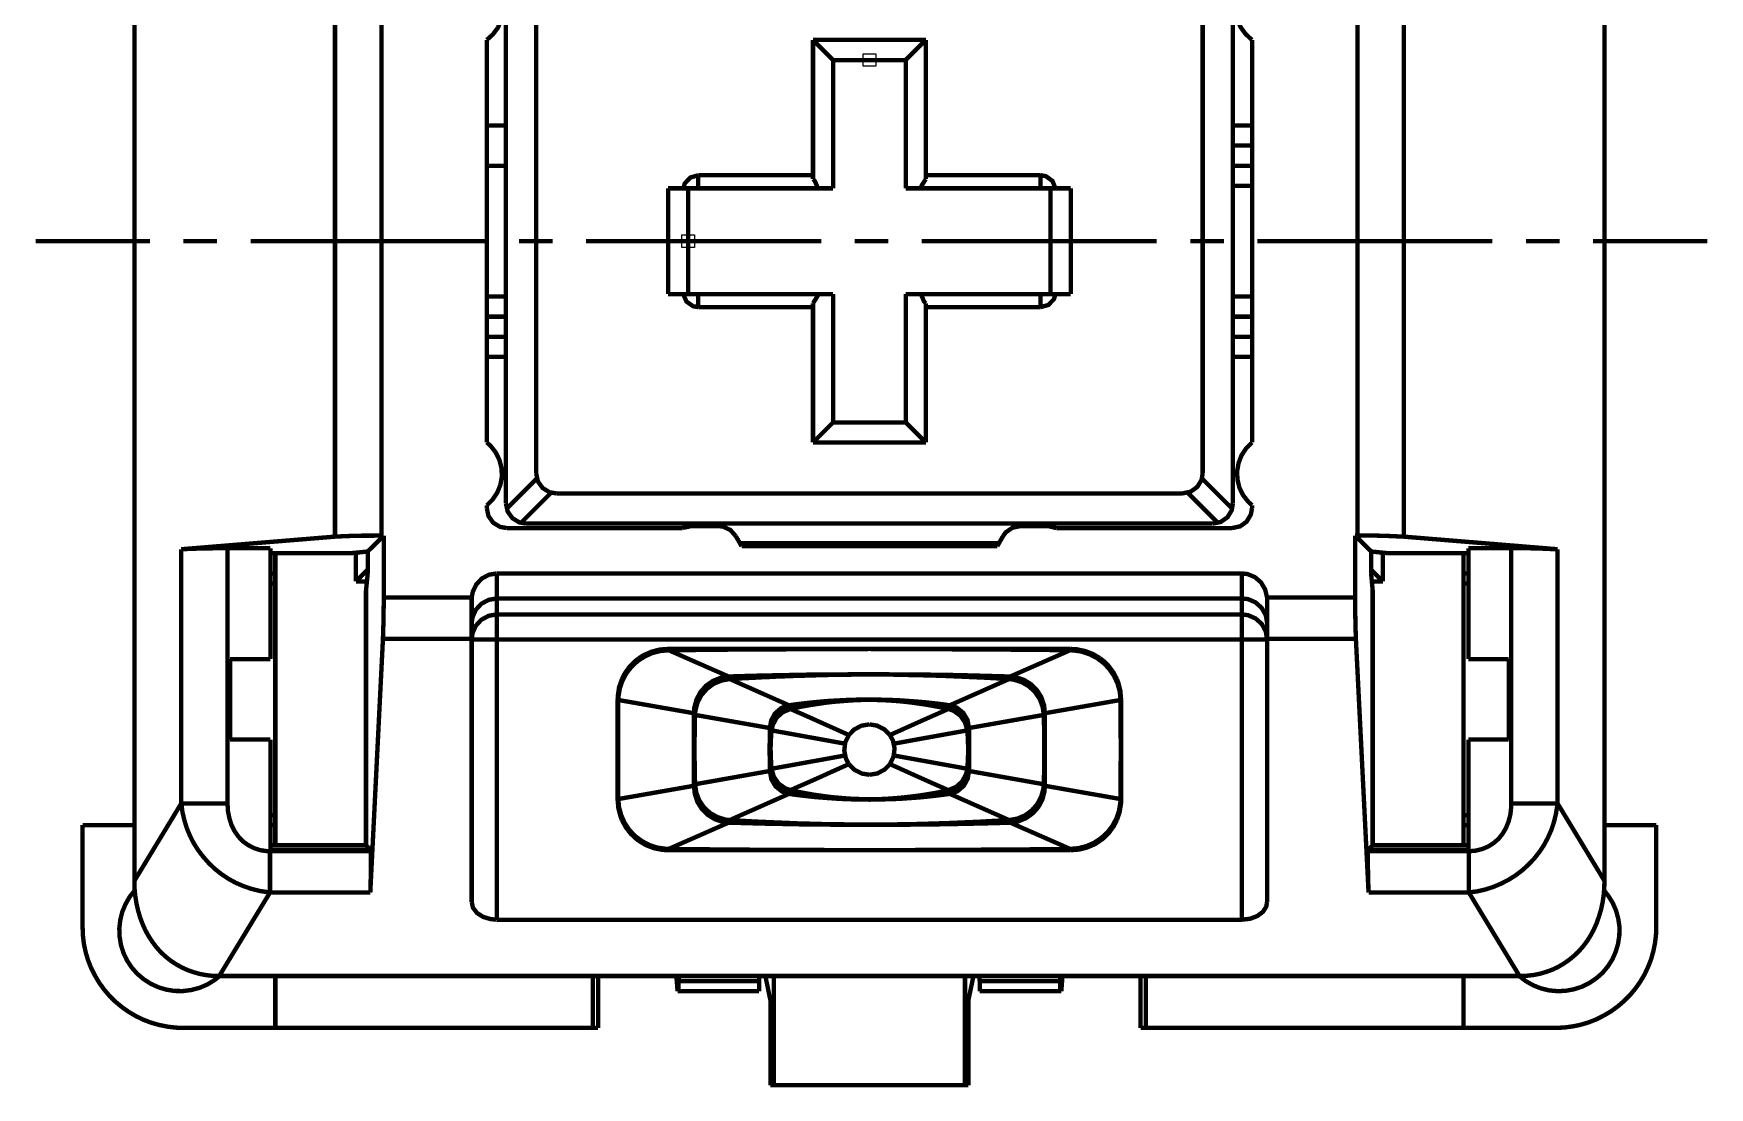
# Model space of a CAD drawing. Extents: x 2.71 to 4.67, y 7.85 to 9.83.
# Drawn here: x 2.708 to 4.673, y 7.848 to 9.085 of the extents above; entities that cross this region are included whole.
import ezdxf

# ---------------------------------------------------------------- set-up
doc = ezdxf.new("R2010")
doc.units = 0
doc.layers.get('0').update_dxf_attribs({"linetype": 'CONTINUOUS'})

msp = doc.modelspace()

# ---------------------------------------------------------------- linework, layer by layer
at = {"color": 0, "const_width": 0.00514}
for points in [[(2.8259, 9.2424), (2.8259, 8.43924)], [(4.55018, 9.2424), (4.55018, 8.43924)], [(3.06114, 8.49419), (3.06114, 9.18739)], [(3.11561, 8.49544), (3.11561, 9.18614)], [(4.26047, 8.49544), (4.26047, 9.18614)], [(4.31478, 8.49419), (4.31478, 9.18739)], [(3.23921, 9.07699), (3.24647, 9.08356), (3.25228, 9.09142), (3.25629, 9.10047), (3.2584, 9.10992), (3.25851, 9.11979), (3.25657, 9.12935), (3.25271, 9.1384), (3.24701, 9.14632), (3.2399, 9.153), (3.23921, 9.15354)], [(3.26161, 9.14854), (3.26161, 8.5331)], [(4.11436, 9.14854), (4.11436, 8.5331)], [(4.13688, 9.15354), (4.1295, 9.14697), (4.12381, 9.13911), (4.11979, 9.13021), (4.11768, 9.12061), (4.11757, 9.11074), (4.11947, 9.10118), (4.12337, 9.09213), (4.12907, 9.08421), (4.13618, 9.07753), (4.13683, 9.07699)], [(3.29715, 9.11313), (3.29715, 8.56853)], [(4.07894, 8.56853), (4.07894, 9.11313)], [(3.23921, 9.07699), (3.23921, 8.60476)], [(3.62185, 9.07699), (3.75424, 9.07699)], [(3.62185, 8.91368), (3.62185, 9.07699)], [(3.64546, 9.05339), (3.62185, 9.07699)], [(3.73063, 9.05339), (3.75424, 9.07699)], [(3.75424, 9.07699), (3.75424, 8.91368)], [(4.13688, 8.60465), (4.13688, 9.07699)], [(3.64546, 9.05339), (3.73063, 9.05339)], [(3.64546, 8.90283), (3.64546, 9.05339)], [(3.73063, 9.05339), (3.73063, 8.90283)], [(4.13688, 9.00618), (4.13688, 9.00532)], [(3.26161, 8.97672), (3.23921, 8.97672)], [(4.11436, 8.97672), (4.13688, 8.97672)], [(4.11436, 8.95296), (4.13688, 8.95296)], [(3.26161, 8.92936), (3.23921, 8.92936)], [(4.13688, 8.92936), (4.11436, 8.92936)], [(3.48731, 8.91824), (3.47814, 8.91558), (3.47157, 8.90881), (3.46963, 8.90283)], [(3.48731, 8.91824), (3.62185, 8.91824)], [(3.48731, 8.91824), (3.48731, 8.90283)], [(3.62771, 8.90283), (3.62397, 8.91157), (3.62185, 8.91368)], [(3.75424, 8.91368), (3.74908, 8.90576), (3.74837, 8.90283)], [(3.88883, 8.91824), (3.75424, 8.91824)], [(3.90631, 8.90283), (3.90272, 8.91157), (3.89492, 8.91715), (3.88883, 8.91824)], [(3.88883, 8.91824), (3.88883, 8.90283)], [(4.13688, 8.90576), (4.11436, 8.90576)], [(3.45188, 8.77881), (3.45188, 8.90283)], [(3.47547, 8.90283), (3.45188, 8.90283)], [(3.47547, 8.90283), (3.64546, 8.90283)], [(3.47547, 8.77881), (3.47547, 8.90283)], [(3.73063, 8.90283), (3.90061, 8.90283)], [(3.90061, 8.90283), (3.90061, 8.77881)], [(3.92421, 8.90283), (3.90061, 8.90283)], [(3.92421, 8.90283), (3.92421, 8.77881)], [(2.84397, 8.84088), (2.71007, 8.84088)], [(2.92269, 8.84088), (2.8834, 8.84088)], [(3.23768, 8.84088), (2.96212, 8.84088)], [(3.31646, 8.84088), (3.27701, 8.84088)], [(3.63146, 8.84088), (3.35574, 8.84088)], [(3.67074, 8.84088), (3.71018, 8.84088)], [(3.74951, 8.84088), (4.02507, 8.84088)], [(4.06451, 8.84088), (4.10379, 8.84088)], [(4.14324, 8.84088), (4.41878, 8.84088)], [(4.45811, 8.84088), (4.49756, 8.84088)], [(4.53683, 8.84088), (4.6709, 8.84088)], [(3.26161, 8.77587), (3.23921, 8.77587)], [(3.45188, 8.77881), (3.47547, 8.77881)], [(3.46963, 8.77881), (3.47342, 8.77007), (3.48118, 8.76449), (3.48731, 8.76351)], [(3.47547, 8.77881), (3.64546, 8.77881)], [(3.48731, 8.76351), (3.48731, 8.77881)], [(3.62185, 8.76796), (3.62701, 8.77604), (3.62771, 8.77881)], [(3.62185, 8.60465), (3.62185, 8.76796)], [(3.64546, 8.62825), (3.64546, 8.77881)], [(3.73063, 8.77881), (3.90061, 8.77881)], [(3.73063, 8.77881), (3.73063, 8.62825)], [(3.74837, 8.77881), (3.75211, 8.77007), (3.75424, 8.76796)], [(3.75424, 8.76796), (3.75424, 8.60465)], [(3.88883, 8.76351), (3.88883, 8.77881)], [(3.88883, 8.76351), (3.89794, 8.766), (3.90451, 8.77285), (3.90631, 8.77881)], [(3.90061, 8.77881), (3.92421, 8.77881)], [(4.13688, 8.77587), (4.11436, 8.77587)], [(3.26161, 8.75228), (3.23921, 8.75228)], [(3.48731, 8.76351), (3.62185, 8.76351)], [(3.75424, 8.76351), (3.88883, 8.76351)], [(4.13688, 8.75228), (4.11436, 8.75228)], [(3.26161, 8.72868), (3.23921, 8.72868)], [(4.13688, 8.72868), (4.11436, 8.72868)], [(3.26161, 8.70508), (3.23921, 8.70508)], [(4.13688, 8.70508), (4.11436, 8.70508)], [(3.64546, 8.62825), (3.62185, 8.60465)], [(3.73063, 8.62825), (3.64546, 8.62825)], [(3.73063, 8.62825), (3.75424, 8.60465)], [(3.23921, 8.53088), (3.24615, 8.53782), (3.25157, 8.54601), (3.25521, 8.55507), (3.25689, 8.56478), (3.25646, 8.57449), (3.25407, 8.5841), (3.24978, 8.59283), (3.24382, 8.60058), (3.23921, 8.60476)], [(3.75424, 8.60465), (3.62185, 8.60465)], [(4.13688, 8.60465), (4.12993, 8.59771), (4.12451, 8.58951), (4.12104, 8.58046), (4.11936, 8.57075), (4.11979, 8.56104), (4.12213, 8.55143), (4.12646, 8.54269), (4.13254, 8.53504), (4.13688, 8.53103)], [(3.26243, 8.52701), (3.29785, 8.56239)], [(3.29715, 8.56853), (3.2991, 8.55908), (3.30464, 8.55132), (3.31282, 8.54628), (3.32075, 8.54492)], [(4.05533, 8.54492), (4.06478, 8.54688), (4.07269, 8.55257), (4.07769, 8.56076), (4.07894, 8.56853)], [(4.11367, 8.52701), (4.07813, 8.56239)], [(3.23921, 8.53088), (3.23921, 8.52783)], [(3.26161, 8.5331), (3.26367, 8.52365), (3.26921, 8.5159), (3.2774, 8.5109), (3.28532, 8.5095)], [(3.27924, 8.51031), (3.31461, 8.54574)], [(3.32075, 8.54492), (4.05533, 8.54492)], [(4.09685, 8.51031), (4.06147, 8.54574)], [(4.09076, 8.5095), (4.10021, 8.51144), (4.10813, 8.51699), (4.11312, 8.52533), (4.11436, 8.5331)], [(4.13688, 8.52783), (4.13688, 8.53103)], [(3.23921, 8.52783), (3.24115, 8.51839), (3.24675, 8.51047), (3.25493, 8.50558), (3.26286, 8.50424)], [(4.11322, 8.50424), (4.12272, 8.50618), (4.13049, 8.51172), (4.13547, 8.52007), (4.13688, 8.52783)], [(2.88075, 8.47939), (3.06114, 8.49419)], [(3.1034, 8.49533), (3.09353, 8.49533), (3.08365, 8.49517), (3.07379, 8.49479), (3.06407, 8.49436), (3.06114, 8.49425)], [(3.11828, 8.49544), (3.0995, 8.47672)], [(3.1034, 8.49533), (3.11561, 8.49544)], [(3.11828, 8.49544), (3.11561, 8.49544)], [(3.11828, 8.42269), (3.11828, 8.49544)], [(3.46881, 8.50424), (3.26286, 8.50424)], [(3.28532, 8.5095), (4.09076, 8.5095)], [(3.47911, 8.50657), (3.46963, 8.50461), (3.46881, 8.50424)], [(3.5109, 8.50657), (3.47911, 8.50657)], [(3.53131, 8.49479), (3.5249, 8.50201), (3.51617, 8.50603), (3.5109, 8.50657)], [(3.53131, 8.49479), (3.53814, 8.48296)], [(3.84478, 8.49479), (3.838, 8.48296)], [(3.86518, 8.50657), (3.85574, 8.50461), (3.84782, 8.49908), (3.84478, 8.49479)], [(3.89703, 8.50657), (3.86518, 8.50657)], [(3.90728, 8.50424), (3.89794, 8.50657), (3.89703, 8.50657)], [(4.11322, 8.50424), (3.90728, 8.50424)], [(4.25782, 8.49544), (4.27658, 8.47672)], [(4.26047, 8.49544), (4.25782, 8.49544)], [(4.25782, 8.42269), (4.25782, 8.49544)], [(4.31478, 8.49419), (4.30507, 8.49462), (4.29519, 8.49507), (4.28532, 8.49533), (4.2755, 8.4955), (4.26563, 8.4955), (4.26047, 8.49533)], [(4.49533, 8.47939), (4.31478, 8.49419)], [(2.93506, 8.48047), (2.92518, 8.48062), (2.91547, 8.48047), (2.9056, 8.48031), (2.89578, 8.48004), (2.8859, 8.47965), (2.88075, 8.47933)], [(2.88075, 8.47939), (2.88075, 8.18104)], [(2.93506, 8.48062), (2.93506, 8.18104)], [(2.93506, 8.48062), (2.98535, 8.48062)], [(2.98535, 8.35058), (2.98535, 8.48062)], [(2.98535, 8.47478), (3.07981, 8.47478)], [(2.99115, 8.47478), (2.99115, 8.132)], [(3.0995, 8.47672), (3.07981, 8.47478)], [(3.08561, 8.44157), (3.08561, 8.47532)], [(3.0995, 8.47672), (3.0995, 8.45074)], [(3.53603, 8.48643), (3.8399, 8.48643)], [(3.53814, 8.48296), (3.838, 8.48296)], [(4.27658, 8.47672), (4.27658, 8.45074)], [(4.27658, 8.47672), (4.29633, 8.47478)], [(4.29031, 8.47532), (4.29031, 8.44157)], [(4.29633, 8.47478), (4.39074, 8.47478)], [(4.38493, 8.47478), (4.38493, 8.132)], [(4.39074, 8.35058), (4.39074, 8.48062)], [(4.39074, 8.48062), (4.44092, 8.48062)], [(4.44092, 8.18104), (4.44092, 8.48062)], [(4.49533, 8.47939), (4.48546, 8.47976), (4.47564, 8.48019), (4.46576, 8.48047), (4.45606, 8.48062), (4.44618, 8.48062), (4.44092, 8.48047)], [(4.49533, 8.18104), (4.49533, 8.47939)], [(3.0995, 8.45546), (3.08561, 8.44157)], [(4.27658, 8.45546), (4.29031, 8.44157)], [(2.8259, 8.43924), (2.8259, 8.16754)], [(2.99115, 8.45101), (2.98535, 8.45101)], [(2.98535, 8.43924), (2.99115, 8.43924)], [(3.08561, 8.44157), (3.09868, 8.44157)], [(3.0995, 8.45074), (3.09754, 8.43104)], [(3.25103, 8.45101), (3.24169, 8.44949), (3.2334, 8.44504), (3.22689, 8.4381), (3.22271, 8.42936), (3.22157, 8.42269)], [(4.12506, 8.45101), (3.25103, 8.45101)], [(3.25103, 8.42171), (3.25103, 8.45101)], [(4.12506, 8.42171), (4.12506, 8.45101)], [(4.15451, 8.42269), (4.15229, 8.43212), (4.1474, 8.44049), (4.14019, 8.44672), (4.13146, 8.45031), (4.12506, 8.45101)], [(4.27658, 8.45074), (4.27838, 8.43104)], [(4.2774, 8.44157), (4.29031, 8.44157)], [(4.39074, 8.45101), (4.38493, 8.45101)], [(4.38493, 8.43924), (4.39074, 8.43924)], [(4.55018, 8.43924), (4.55018, 8.16754)], [(3.09754, 8.43104), (3.09754, 8.132)], [(3.1174, 8.37435), (3.11768, 8.38422), (3.118, 8.3941), (3.11811, 8.40392), (3.11828, 8.41368), (3.11828, 8.42269)], [(3.11828, 8.42269), (3.22146, 8.42269)], [(3.22146, 8.42269), (3.22146, 8.42046)], [(3.25103, 8.42171), (3.24143, 8.42003), (3.23286, 8.41547), (3.22629, 8.40836), (3.22244, 8.39953), (3.22146, 8.39242)], [(3.22146, 8.42046), (3.22146, 8.37435)], [(4.12506, 8.42171), (3.25103, 8.42171)], [(3.25103, 8.403), (3.25103, 8.42171)], [(4.12506, 8.403), (4.12506, 8.42171)], [(4.15462, 8.39242), (4.153, 8.40201), (4.14828, 8.41049), (4.14106, 8.41699), (4.13217, 8.4209), (4.12506, 8.42171)], [(4.15451, 8.42269), (4.15451, 8.42046)], [(4.15451, 8.42269), (4.25782, 8.42269)], [(4.15451, 8.42046), (4.15451, 8.37435)], [(4.25782, 8.42269), (4.25782, 8.41297), (4.25814, 8.39324), (4.2584, 8.3834), (4.25868, 8.37435)], [(4.27838, 8.43104), (4.27838, 8.132)], [(3.25103, 8.403), (3.24143, 8.40132), (3.23286, 8.39671), (3.22629, 8.38965), (3.22244, 8.38075), (3.22146, 8.37338)], [(3.25103, 8.403), (4.12506, 8.403)], [(3.25103, 8.37338), (3.25103, 8.403)], [(4.15451, 8.37338), (4.153, 8.38297), (4.14839, 8.3916), (4.14117, 8.39811), (4.13226, 8.40201), (4.12506, 8.403)], [(4.12506, 8.37338), (4.12506, 8.403)], [(3.10254, 8.07671), (3.1174, 8.37435)], [(3.1174, 8.37435), (3.22146, 8.37435)], [(3.22146, 8.06549), (3.22146, 8.37435)], [(3.25103, 8.37338), (3.22146, 8.37338)], [(3.25103, 8.37338), (4.12506, 8.37338)], [(3.25103, 8.04476), (3.25103, 8.37338)], [(4.12506, 8.37338), (4.15451, 8.37338)], [(4.12506, 8.04476), (4.12506, 8.37338)], [(4.15451, 8.37435), (4.25868, 8.37435)], [(4.15451, 8.06549), (4.15451, 8.37435)], [(4.27354, 8.07671), (4.25868, 8.37435)], [(3.45242, 8.36089), (3.44271, 8.36003), (3.43311, 8.35753), (3.42421, 8.35351), (3.41601, 8.3481), (3.40881, 8.34142), (3.40283, 8.33365), (3.39828, 8.32503), (3.39518, 8.31575), (3.39356, 8.30604), (3.39339, 8.30257)], [(3.45188, 8.36242), (3.442, 8.36171), (3.43257, 8.35921), (3.42356, 8.35531), (3.41754, 8.35157)], [(3.45188, 8.36242), (3.45242, 8.361)], [(3.45188, 8.36242), (3.68799, 8.36242)], [(3.68799, 8.36242), (3.67828, 8.36225), (3.62896, 8.36225), (3.61908, 8.36214), (3.5995, 8.36214), (3.58963, 8.36199), (3.57981, 8.36199), (3.56993, 8.36187), (3.55018, 8.36187), (3.54031, 8.36171), (3.5306, 8.36171), (3.52078, 8.3616), (3.5109, 8.36143), (3.50103, 8.36143), (3.49115, 8.36133), (3.48128, 8.36117), (3.47146, 8.36117), (3.46158, 8.36106), (3.45242, 8.36089)], [(3.45242, 8.361), (3.52285, 8.33008)], [(3.92367, 8.36089), (3.91379, 8.361), (3.90397, 8.36117), (3.8941, 8.36128), (3.88422, 8.36128), (3.87435, 8.36143), (3.86464, 8.36143), (3.85476, 8.3616), (3.84494, 8.36171), (3.83507, 8.36171), (3.82519, 8.36187), (3.81532, 8.36187), (3.8055, 8.36199), (3.78592, 8.36199), (3.77604, 8.36214), (3.75629, 8.36214), (3.74647, 8.36225), (3.69726, 8.36225), (3.68799, 8.36242)], [(3.68799, 8.36242), (3.92421, 8.36242)], [(3.92367, 8.361), (3.85325, 8.33008)], [(3.92421, 8.36242), (3.92367, 8.361)], [(3.98269, 8.30257), (3.98172, 8.31228), (3.97911, 8.32172), (3.97504, 8.33062), (3.96951, 8.33882), (3.96283, 8.34586), (3.95492, 8.35172), (3.94618, 8.35628), (3.93685, 8.35938), (3.92714, 8.36074), (3.92367, 8.36089)], [(3.95856, 8.35157), (3.95003, 8.35656), (3.94092, 8.36003), (3.93132, 8.36199), (3.92421, 8.36242)], [(2.93799, 8.25618), (2.93799, 8.35058)], [(2.93799, 8.35058), (2.98535, 8.35058)], [(3.41407, 8.34896), (3.40701, 8.34201), (3.40132, 8.3341), (3.39757, 8.32671)], [(3.41754, 8.35157), (3.41407, 8.34879)], [(3.96203, 8.34879), (3.95856, 8.35157)], [(3.97851, 8.32671), (3.97396, 8.33535), (3.96799, 8.34326), (3.96203, 8.34896)], [(4.39074, 8.35058), (4.43799, 8.35058)], [(4.43799, 8.25618), (4.43799, 8.35058)], [(3.39757, 8.32671), (3.39438, 8.31743), (3.39296, 8.30767), (3.39268, 8.30339)], [(3.52285, 8.33018), (3.51324, 8.3285), (3.50424, 8.32476), (3.49615, 8.31907), (3.48981, 8.31174), (3.48519, 8.30311), (3.48269, 8.29368), (3.48215, 8.287)], [(3.52408, 8.32715), (3.51438, 8.32531), (3.50532, 8.32156), (3.49756, 8.31575), (3.49104, 8.30838), (3.48643, 8.29975), (3.48394, 8.29031), (3.48351, 8.28504)], [(3.68799, 8.33268), (3.6684, 8.33268), (3.65853, 8.33257), (3.64865, 8.33257), (3.63883, 8.33242), (3.62896, 8.33242), (3.61908, 8.33231), (3.60921, 8.33214), (3.5995, 8.33197), (3.58963, 8.33171), (3.57981, 8.3316), (3.56993, 8.33132), (3.56006, 8.33117), (3.55018, 8.33089), (3.54047, 8.33062), (3.5306, 8.33035), (3.52285, 8.33003)], [(3.52285, 8.33008), (3.52408, 8.32715)], [(3.68799, 8.33242), (3.67828, 8.33242), (3.6684, 8.33231), (3.64865, 8.33197), (3.63883, 8.33188), (3.61908, 8.33132), (3.60938, 8.331), (3.5995, 8.33074), (3.58963, 8.33035), (3.57981, 8.33003), (3.56993, 8.32949), (3.56022, 8.3291), (3.55035, 8.3285), (3.54047, 8.32813), (3.5306, 8.32742), (3.52408, 8.32715)], [(3.52408, 8.32715), (3.59369, 8.29628)], [(3.85325, 8.33008), (3.84337, 8.33035), (3.83356, 8.33062), (3.80393, 8.33143), (3.79422, 8.3316), (3.78435, 8.33188), (3.77453, 8.33203), (3.76465, 8.33214), (3.75478, 8.33231), (3.7449, 8.33242), (3.73508, 8.33242), (3.72532, 8.33257), (3.7155, 8.33257), (3.70562, 8.33268), (3.68799, 8.33268)], [(3.852, 8.32715), (3.84212, 8.32769), (3.83242, 8.32824), (3.82254, 8.32878), (3.81272, 8.32921), (3.80285, 8.32964), (3.79313, 8.33008), (3.78326, 8.33046), (3.77339, 8.33089), (3.76351, 8.33117), (3.75369, 8.33143), (3.74382, 8.33171), (3.7341, 8.33188), (3.72424, 8.33214), (3.71436, 8.33231), (3.70449, 8.33231), (3.69467, 8.33242), (3.68799, 8.33242)], [(3.852, 8.32715), (3.78228, 8.29628)], [(3.85325, 8.33008), (3.852, 8.32715)], [(3.89258, 8.28504), (3.89117, 8.29476), (3.88769, 8.30393), (3.88217, 8.31201), (3.87506, 8.31868), (3.8666, 8.32351), (3.85726, 8.32644), (3.852, 8.32715)], [(3.89382, 8.287), (3.89285, 8.29671), (3.88965, 8.30588), (3.8845, 8.31424), (3.87756, 8.32101), (3.86925, 8.32617), (3.85992, 8.32921), (3.85325, 8.33018)], [(3.98324, 8.30339), (3.98242, 8.31326), (3.98004, 8.32269), (3.97851, 8.32671)], [(3.39268, 8.30339), (3.39339, 8.30257)], [(3.39268, 8.24436), (3.39268, 8.30339)], [(3.39312, 8.24436), (3.39339, 8.30257)], [(3.39339, 8.30257), (3.48215, 8.287)], [(3.59369, 8.29644), (3.58464, 8.29312), (3.57726, 8.28674), (3.57269, 8.27826), (3.57129, 8.26964)], [(3.68799, 8.30311), (3.67828, 8.30296), (3.6684, 8.30285), (3.65853, 8.3024), (3.64865, 8.30186), (3.63883, 8.30132), (3.62907, 8.30046), (3.61925, 8.29949), (3.60949, 8.29839), (3.59967, 8.29715), (3.59369, 8.29633)], [(3.59369, 8.29628), (3.59549, 8.29199)], [(3.68799, 8.30268), (3.67828, 8.30257), (3.6684, 8.30214), (3.65853, 8.30143), (3.64865, 8.30063), (3.63894, 8.29964), (3.62924, 8.29824), (3.61951, 8.29671), (3.60975, 8.29503), (3.60021, 8.29312), (3.59549, 8.29199)], [(3.78228, 8.29628), (3.77257, 8.29769), (3.76286, 8.29883), (3.75299, 8.29992), (3.74328, 8.30072), (3.72353, 8.30214), (3.71382, 8.30257), (3.69407, 8.30311), (3.68799, 8.30311)], [(3.7806, 8.29199), (3.77106, 8.29406), (3.76129, 8.2959), (3.75157, 8.29753), (3.74186, 8.29893), (3.73215, 8.30018), (3.72228, 8.30117), (3.71257, 8.30186), (3.70269, 8.3024), (3.69282, 8.30268), (3.68799, 8.30268)], [(3.78228, 8.29628), (3.7806, 8.29199)], [(3.80479, 8.26964), (3.80311, 8.27908), (3.79812, 8.28743), (3.79064, 8.29351), (3.78244, 8.29644)], [(3.98258, 8.30257), (3.89393, 8.287)], [(3.98324, 8.30339), (3.98253, 8.30257)], [(3.98286, 8.24436), (3.98258, 8.30257)], [(3.98324, 8.30339), (3.98324, 8.24436)], [(3.48215, 8.287), (3.48351, 8.28504)], [(3.48215, 8.24436), (3.48215, 8.287)], [(3.48351, 8.28504), (3.48324, 8.27518), (3.48313, 8.26546), (3.48296, 8.25558), (3.48296, 8.24436)], [(3.48351, 8.28504), (3.57118, 8.26964)], [(3.59549, 8.29199), (3.58643, 8.28825), (3.57921, 8.28185), (3.57465, 8.27322), (3.57324, 8.26688)], [(3.66396, 8.26144), (3.65489, 8.26546), (3.64606, 8.26947), (3.63699, 8.27354), (3.62799, 8.27756), (3.61908, 8.28157), (3.61008, 8.2856), (3.60101, 8.2895), (3.59532, 8.29199)], [(3.7806, 8.29199), (3.7716, 8.28797), (3.76269, 8.28407), (3.75369, 8.28006), (3.74463, 8.27604), (3.73562, 8.27197), (3.72672, 8.26796), (3.71772, 8.26394), (3.71213, 8.26144)], [(3.80285, 8.26688), (3.80018, 8.27632), (3.79465, 8.28424), (3.78674, 8.28993), (3.7806, 8.29199)], [(3.89258, 8.28504), (3.8049, 8.26964)], [(3.89393, 8.287), (3.89258, 8.28504)], [(3.89312, 8.24436), (3.89296, 8.25424), (3.89296, 8.26411), (3.89285, 8.27393), (3.89258, 8.28381), (3.89258, 8.28504)], [(3.89393, 8.24436), (3.89393, 8.287)], [(2.98535, 8.25618), (2.93799, 8.25618)], [(2.98535, 8.12631), (2.98535, 8.25618)], [(3.57101, 8.24436), (3.57118, 8.26964)], [(3.57118, 8.26964), (3.57324, 8.26688)], [(3.57324, 8.26688), (3.57254, 8.25717), (3.57215, 8.24729), (3.57215, 8.24436)], [(3.57324, 8.26688), (3.65935, 8.25131)], [(3.66396, 8.26144), (3.65967, 8.25271), (3.65853, 8.24294), (3.6606, 8.23351), (3.66379, 8.22743)], [(3.68799, 8.27393), (3.67839, 8.27229), (3.66992, 8.26768), (3.66396, 8.26144)], [(3.71213, 8.26144), (3.70535, 8.26824), (3.69656, 8.27257), (3.68799, 8.27393)], [(3.71213, 8.22726), (3.71631, 8.236), (3.71756, 8.24576), (3.7155, 8.25521), (3.71213, 8.26129)], [(3.80285, 8.26688), (3.71674, 8.25131)], [(3.8049, 8.26964), (3.80285, 8.26688)], [(3.80382, 8.24436), (3.80365, 8.25424), (3.80311, 8.26411), (3.80285, 8.26688)], [(3.80507, 8.24436), (3.8049, 8.26964)], [(4.43799, 8.25618), (4.39074, 8.25618)], [(4.39074, 8.12631), (4.39074, 8.25618)], [(3.39268, 8.18533), (3.39268, 8.24436)], [(3.39312, 8.24436), (3.39339, 8.18631)], [(3.48215, 8.24436), (3.48215, 8.20187)], [(3.48296, 8.24436), (3.48296, 8.23449), (3.48313, 8.22461), (3.48324, 8.21479), (3.48351, 8.20508), (3.48351, 8.20367)], [(3.57101, 8.24436), (3.57118, 8.21924)], [(3.57215, 8.24436), (3.57243, 8.23449), (3.57297, 8.22478), (3.57324, 8.22185)], [(3.57324, 8.22185), (3.65935, 8.23742)], [(3.80285, 8.22185), (3.71674, 8.23742)], [(3.80285, 8.22185), (3.80354, 8.23172), (3.80382, 8.24143), (3.80382, 8.24436)], [(3.80507, 8.24436), (3.8049, 8.21924)], [(3.89258, 8.20367), (3.89285, 8.21354), (3.89296, 8.22336), (3.89296, 8.23312), (3.89312, 8.24294), (3.89312, 8.24436)], [(3.89393, 8.24436), (3.89393, 8.20187)], [(3.98286, 8.24436), (3.98258, 8.18631)], [(3.98324, 8.24436), (3.98324, 8.18533)], [(3.48351, 8.20367), (3.57118, 8.21924)], [(3.57118, 8.21924), (3.57324, 8.22185)], [(3.57129, 8.21924), (3.57297, 8.20964), (3.57785, 8.20128), (3.58544, 8.19521), (3.59369, 8.19228)], [(3.57324, 8.22185), (3.5759, 8.21257), (3.58143, 8.20449), (3.58925, 8.19894), (3.59549, 8.19672)], [(3.59532, 8.19672), (3.60439, 8.20074), (3.61339, 8.20464), (3.6224, 8.20865), (3.63146, 8.21268), (3.64035, 8.21674), (3.65836, 8.22478), (3.66396, 8.22726)], [(3.66396, 8.22726), (3.67074, 8.22049), (3.67953, 8.21615), (3.68799, 8.21479)], [(3.68799, 8.21479), (3.69754, 8.21642), (3.70617, 8.22114), (3.71213, 8.22726)], [(3.71213, 8.22726), (3.72119, 8.22325), (3.73004, 8.21924), (3.7391, 8.21517), (3.74799, 8.21115), (3.766, 8.20313), (3.77507, 8.19922), (3.7806, 8.19672)], [(3.7806, 8.19672), (3.78965, 8.20047), (3.79688, 8.20697), (3.80143, 8.2155), (3.80285, 8.22185)], [(3.78244, 8.19228), (3.79144, 8.19558), (3.79883, 8.20199), (3.80339, 8.21044), (3.80479, 8.21924)], [(3.8049, 8.21924), (3.80285, 8.22185)], [(3.89258, 8.20367), (3.8049, 8.21924)], [(3.39339, 8.18631), (3.48215, 8.20187)], [(3.48215, 8.20187), (3.48351, 8.20367)], [(3.48215, 8.20187), (3.48324, 8.19211), (3.48633, 8.18283), (3.4916, 8.17449), (3.49854, 8.16769), (3.50689, 8.16254), (3.51617, 8.1595), (3.52285, 8.15853)], [(3.48351, 8.20367), (3.48492, 8.19396), (3.48839, 8.18479), (3.49382, 8.17671), (3.50103, 8.17003), (3.5095, 8.16521), (3.51882, 8.16228), (3.52408, 8.16157)], [(3.59369, 8.19243), (3.59549, 8.19672)], [(3.59549, 8.19672), (3.60504, 8.19467), (3.61481, 8.19282), (3.62435, 8.19119), (3.63422, 8.18978), (3.64393, 8.18853), (3.65365, 8.18772), (3.66351, 8.18685), (3.67339, 8.18642), (3.68326, 8.18614), (3.68799, 8.18604)], [(3.68799, 8.18604), (3.69786, 8.18614), (3.70768, 8.18658), (3.71756, 8.18728), (3.72726, 8.1881), (3.73714, 8.18924), (3.74685, 8.19049), (3.75657, 8.192), (3.76633, 8.19368), (3.77588, 8.19575), (3.7806, 8.19672)], [(3.78228, 8.19243), (3.7806, 8.19672)], [(3.852, 8.16157), (3.86171, 8.16342), (3.87061, 8.16715), (3.87853, 8.17296), (3.88493, 8.18033), (3.88949, 8.18896), (3.89214, 8.1984), (3.89258, 8.20367)], [(3.85325, 8.15853), (3.86285, 8.16021), (3.87185, 8.16396), (3.87978, 8.16965), (3.88629, 8.17697), (3.8909, 8.1856), (3.89339, 8.19504), (3.89382, 8.20187)], [(3.89393, 8.20187), (3.89258, 8.20367)], [(3.98258, 8.18631), (3.89393, 8.20187)], [(2.88075, 8.18104), (2.8259, 8.0905)], [(2.88075, 8.18104), (2.93506, 8.18104)], [(2.88092, 8.18104), (2.88217, 8.17128), (2.88439, 8.16174), (2.88726, 8.15229), (2.891, 8.14324), (2.89546, 8.1345), (2.90076, 8.12614), (2.90674, 8.11838), (2.91325, 8.111), (2.92036, 8.10422), (2.92811, 8.0981), (2.93631, 8.09267), (2.94493, 8.08794), (2.95394, 8.0841), (2.96326, 8.08089), (2.97282, 8.0785), (2.98258, 8.07699), (2.98492, 8.07671)], [(2.93506, 8.18104), (2.9356, 8.17215), (2.93728, 8.16368), (2.93978, 8.15576), (2.94342, 8.14854), (2.94797, 8.14214), (2.95324, 8.13656), (2.95953, 8.13217), (2.96631, 8.12869), (2.97353, 8.12631), (2.98128, 8.12522), (2.98492, 8.12506)], [(3.39268, 8.18533), (3.39339, 8.18631)], [(3.39268, 8.18533), (3.39356, 8.17546), (3.39606, 8.16601), (3.39757, 8.162)], [(3.39339, 8.18631), (3.39438, 8.17643), (3.39703, 8.16699), (3.40104, 8.1581), (3.40657, 8.1499), (3.41325, 8.14285), (3.42117, 8.13699), (3.42979, 8.13243), (3.43907, 8.12935), (3.44879, 8.12799), (3.45242, 8.12782)], [(3.52408, 8.16157), (3.59369, 8.19243)], [(3.59369, 8.19243), (3.60351, 8.19103), (3.61322, 8.18989), (3.62299, 8.18881), (3.63282, 8.18799), (3.64268, 8.18728), (3.6524, 8.18658), (3.66228, 8.18614), (3.67215, 8.18587), (3.68201, 8.18576), (3.68799, 8.1856)], [(3.68799, 8.1856), (3.69786, 8.18576), (3.70768, 8.18604), (3.71756, 8.18631), (3.72743, 8.18685), (3.73714, 8.18756), (3.74701, 8.18826), (3.75689, 8.18924), (3.7666, 8.19032), (3.77632, 8.19157), (3.78228, 8.19243)], [(3.852, 8.16157), (3.78228, 8.19243)], [(3.92367, 8.12782), (3.93338, 8.12869), (3.94299, 8.13118), (3.95188, 8.13519), (3.96007, 8.14063), (3.96729, 8.14729), (3.97325, 8.15506), (3.97781, 8.16368), (3.9809, 8.17296), (3.98242, 8.18267), (3.98269, 8.18631)], [(3.97851, 8.162), (3.98161, 8.17128), (3.98313, 8.18104), (3.98324, 8.18533)], [(3.98324, 8.18533), (3.98253, 8.18631)], [(4.39117, 8.12506), (4.39908, 8.12576), (4.40657, 8.12756), (4.41368, 8.13049), (4.42008, 8.1345), (4.42589, 8.13949), (4.43078, 8.14561), (4.43479, 8.1524), (4.43782, 8.16004), (4.43994, 8.1684), (4.44092, 8.17714), (4.44092, 8.18104)], [(4.39117, 8.07671), (4.40088, 8.07796), (4.41049, 8.08018), (4.41992, 8.08322), (4.42893, 8.08703), (4.43772, 8.09158), (4.44601, 8.09674), (4.45383, 8.10271), (4.46115, 8.10938), (4.46783, 8.11643), (4.47396, 8.12424), (4.47939, 8.13243), (4.48394, 8.141), (4.48796, 8.15007), (4.49104, 8.15935), (4.49338, 8.16894), (4.4949, 8.17865), (4.49517, 8.18104)], [(4.49533, 8.18104), (4.44092, 8.18104)], [(4.49533, 8.18104), (4.55018, 8.0905)], [(2.8259, 8.16754), (2.8259, 8.0905)], [(2.98535, 8.16754), (2.99115, 8.16754)], [(3.39757, 8.162), (3.40213, 8.15338), (3.4081, 8.14561), (3.41531, 8.13894), (3.41754, 8.13726)], [(3.45242, 8.12771), (3.52285, 8.15864)], [(3.52285, 8.15864), (3.52408, 8.16157)], [(3.52285, 8.15864), (3.53271, 8.15836), (3.54254, 8.1581), (3.5524, 8.15782), (3.56212, 8.15756), (3.572, 8.15728), (3.58187, 8.15712), (3.59174, 8.15701), (3.60157, 8.15674), (3.62131, 8.15642), (3.63103, 8.15631), (3.6409, 8.15631), (3.65076, 8.15614), (3.6606, 8.15614), (3.67046, 8.15603), (3.68799, 8.15603)], [(3.52408, 8.16174), (3.53381, 8.16103), (3.55354, 8.15994), (3.56337, 8.1595), (3.57314, 8.15907), (3.58296, 8.15869), (3.60271, 8.15782), (3.61257, 8.15756), (3.62229, 8.15728), (3.63217, 8.15701), (3.64199, 8.15685), (3.65186, 8.15674), (3.66174, 8.15657), (3.6716, 8.15647), (3.68143, 8.15631), (3.68799, 8.15631)], [(3.68799, 8.15631), (3.69786, 8.15631), (3.70768, 8.15647), (3.71756, 8.15657), (3.72743, 8.15674), (3.73731, 8.15685), (3.74713, 8.15712), (3.75689, 8.15739), (3.76671, 8.15771), (3.77658, 8.15799), (3.78646, 8.15836), (3.79633, 8.15881), (3.80604, 8.15924), (3.81592, 8.15961), (3.82574, 8.16021), (3.84549, 8.16129), (3.852, 8.16174)], [(3.68799, 8.15603), (3.69786, 8.15603), (3.70768, 8.15614), (3.72743, 8.15614), (3.73731, 8.15631), (3.74713, 8.15642), (3.75689, 8.15642), (3.76671, 8.15657), (3.77658, 8.15685), (3.78646, 8.15701), (3.79633, 8.15712), (3.80615, 8.15739), (3.81603, 8.15756), (3.82574, 8.15782), (3.84549, 8.15836), (3.85325, 8.15869)], [(3.85325, 8.15864), (3.852, 8.16157)], [(3.92367, 8.12771), (3.85325, 8.15864)], [(3.96203, 8.13976), (3.96897, 8.14671), (3.97478, 8.15462), (3.97851, 8.162)], [(4.38493, 8.16754), (4.39074, 8.16754)], [(4.55018, 8.16754), (4.55018, 8.0905)], [(2.8259, 8.15576), (2.76508, 8.15576)], [(2.76508, 8.15576), (2.76508, 8.03586)], [(2.99115, 8.15576), (2.98535, 8.15576)], [(3.41754, 8.13726), (3.42606, 8.13217), (3.43522, 8.12869), (3.44476, 8.12674), (3.45188, 8.12631)], [(3.92421, 8.12631), (3.93408, 8.12711), (3.94353, 8.1295), (3.95258, 8.1334), (3.95856, 8.13726)], [(3.95856, 8.13726), (3.96203, 8.13992)], [(4.39074, 8.15576), (4.38493, 8.15576)], [(4.61106, 8.15576), (4.55018, 8.15576)], [(4.61106, 8.03586), (4.61106, 8.15576)], [(2.98492, 8.12506), (3.1034, 8.12506)], [(2.98492, 8.07671), (2.98492, 8.12506)], [(3.09754, 8.132), (2.98535, 8.132)], [(3.1034, 8.12631), (2.98535, 8.12631)], [(3.1034, 8.12631), (3.09754, 8.132)], [(3.10254, 8.07671), (3.10286, 8.08658), (3.10314, 8.09646), (3.10325, 8.10628), (3.1034, 8.11604), (3.1034, 8.12506)], [(3.1034, 8.12506), (3.1034, 8.12631)], [(3.45188, 8.12631), (3.45242, 8.12771)], [(3.68799, 8.12631), (3.45188, 8.12631)], [(3.45242, 8.12782), (3.46229, 8.12771), (3.47217, 8.12756), (3.48199, 8.12756), (3.49169, 8.12744), (3.50157, 8.12728), (3.51144, 8.12728), (3.52132, 8.12711), (3.53119, 8.12711), (3.54101, 8.12701), (3.55089, 8.12685), (3.57047, 8.12685), (3.58035, 8.12674), (3.59022, 8.12674), (3.60004, 8.12657), (3.62967, 8.12657), (3.63938, 8.12646), (3.68799, 8.12646)], [(3.68799, 8.12646), (3.73731, 8.12646), (3.74713, 8.12657), (3.77658, 8.12657), (3.78646, 8.12674), (3.79633, 8.12674), (3.80615, 8.12685), (3.81603, 8.12685), (3.82574, 8.12701), (3.83561, 8.12701), (3.84549, 8.12711), (3.85536, 8.12711), (3.86518, 8.12728), (3.87506, 8.12728), (3.88493, 8.12739), (3.89481, 8.12756), (3.90451, 8.12756), (3.91439, 8.12771), (3.92367, 8.12782)], [(3.92421, 8.12631), (3.68799, 8.12631)], [(3.92421, 8.12631), (3.92367, 8.12771)], [(4.27268, 8.12631), (4.27838, 8.132)], [(4.27268, 8.12506), (4.27268, 8.12631)], [(4.39074, 8.12631), (4.27268, 8.12631)], [(4.27268, 8.12506), (4.39117, 8.12506)], [(4.27268, 8.12506), (4.27268, 8.11535), (4.273, 8.0956), (4.27328, 8.08572), (4.27354, 8.07671)], [(4.39074, 8.132), (4.27838, 8.132)], [(4.39117, 8.07671), (4.39117, 8.12506)], [(2.82633, 8.0791), (2.82021, 8.07146), (2.81532, 8.06282), (2.81158, 8.05382), (2.80925, 8.04422), (2.80811, 8.0345), (2.80854, 8.02463), (2.81006, 8.01503), (2.8131, 8.00558), (2.81728, 7.99685), (2.82269, 7.98867), (2.82921, 7.98128), (2.83675, 7.97493), (2.84506, 7.96962), (2.85394, 7.9655), (2.86339, 7.96268), (2.87299, 7.96115), (2.88282, 7.96104), (2.89258, 7.96229), (2.90213, 7.96479), (2.91118, 7.96864), (2.91949, 7.97368), (2.92589, 7.97868)], [(2.8259, 8.0905), (2.82601, 8.08143), (2.82688, 8.07269), (2.82824, 8.06407), (2.83008, 8.05578), (2.83242, 8.04769), (2.83535, 8.03993), (2.83865, 8.03239), (2.84256, 8.02544), (2.84685, 8.01882), (2.85157, 8.01253), (2.85672, 8.00672), (2.86231, 8.00157), (2.86828, 7.99675), (2.87463, 7.99257), (2.88129, 7.98882), (2.88824, 7.98563), (2.89546, 7.98312), (2.903, 7.98101), (2.9106, 7.97965), (2.91851, 7.97879), (2.92535, 7.97868)], [(4.45019, 7.97868), (4.45796, 7.97271), (4.46658, 7.96783), (4.47575, 7.96419), (4.48519, 7.96186), (4.49507, 7.96089), (4.50478, 7.96132), (4.51449, 7.96311), (4.52382, 7.96615), (4.53256, 7.97049), (4.54075, 7.97601), (4.54812, 7.98253), (4.55436, 7.99007), (4.55963, 7.99837), (4.56353, 8.00726), (4.56629, 8.01671), (4.56771, 8.02642), (4.56787, 8.03629), (4.56646, 8.04601), (4.56386, 8.05544), (4.55994, 8.06451), (4.55479, 8.07281), (4.54981, 8.0791)], [(4.45063, 7.97868), (4.45865, 7.97894), (4.46647, 7.97976), (4.47424, 7.98128), (4.48161, 7.9834), (4.48882, 7.986), (4.49576, 7.98921), (4.50228, 7.99311), (4.50851, 7.9974), (4.51449, 8.00228), (4.52007, 8.00754), (4.52518, 8.0134), (4.52989, 8.01964), (4.53407, 8.02632), (4.53782, 8.03336), (4.54118, 8.0409), (4.54394, 8.04883), (4.54633, 8.05686), (4.54812, 8.06521), (4.54937, 8.07394), (4.55007, 8.08268), (4.55024, 8.0905)], [(2.98492, 8.07671), (2.92535, 7.97868)], [(2.98492, 8.07671), (3.10254, 8.07671)], [(3.22146, 8.06549), (3.2231, 8.05865), (3.22771, 8.05268), (3.23475, 8.04813), (3.24365, 8.04546), (3.25103, 8.04476)], [(4.12506, 8.04476), (4.13465, 8.0459), (4.14312, 8.0491), (4.14979, 8.0541), (4.15365, 8.06033), (4.15451, 8.06549)], [(4.27354, 8.07671), (4.39117, 8.07671)], [(4.39117, 8.07671), (4.45063, 7.97868)], [(4.12506, 8.04476), (3.25103, 8.04476)], [(2.76508, 8.03586), (2.76546, 8.02604), (2.7666, 8.01628), (2.76867, 8.00672), (2.77143, 7.99729), (2.77507, 7.98813), (2.77951, 7.97939), (2.7845, 7.97086), (2.79021, 7.96294), (2.7966, 7.95546), (2.80365, 7.94851), (2.81114, 7.94228), (2.81922, 7.93658), (2.82769, 7.93158), (2.83658, 7.92731), (2.84576, 7.92383), (2.85519, 7.92117), (2.8649, 7.91922), (2.87463, 7.91812), (2.88314, 7.91781)], [(4.493, 7.91781), (4.50282, 7.91824), (4.51253, 7.91949), (4.52214, 7.92144), (4.53157, 7.92421), (4.54075, 7.92785), (4.54949, 7.93229), (4.558, 7.93728), (4.56592, 7.94308), (4.5734, 7.94949), (4.58035, 7.95643), (4.58658, 7.96392), (4.59229, 7.972), (4.59728, 7.98047), (4.60146, 7.98936), (4.60504, 7.99854), (4.60769, 8.00797), (4.60965, 8.01768), (4.61074, 8.0274), (4.611, 8.03586)], [(2.92535, 7.97868), (4.45063, 7.97868)], [(2.99115, 7.97868), (2.99115, 7.91781)], [(3.36367, 7.97868), (3.36367, 7.91781)], [(3.36979, 7.97868), (3.36979, 7.91781)], [(3.463, 7.96089), (3.46158, 7.97868)], [(3.463, 7.96089), (3.46408, 7.96089)], [(3.46408, 7.97271), (3.46463, 7.97868)], [(3.46408, 7.96089), (3.46408, 7.97271)], [(3.46408, 7.97271), (3.55865, 7.97271)], [(3.46408, 7.96089), (3.55865, 7.96089)], [(3.55908, 7.97868), (3.55865, 7.97271)], [(3.55865, 7.96089), (3.55865, 7.97271)], [(3.57189, 7.95003), (3.56603, 7.97868)], [(3.5759, 7.97868), (3.5759, 7.85047)], [(3.80018, 7.97868), (3.80018, 7.85047)], [(3.8041, 7.95003), (3.81006, 7.97868)], [(3.81685, 7.97868), (3.81743, 7.97271)], [(3.81743, 7.96089), (3.81743, 7.97271)], [(3.81743, 7.97271), (3.91183, 7.97271)], [(3.81743, 7.96089), (3.91183, 7.96089)], [(3.91183, 7.97271), (3.91146, 7.97868)], [(3.91183, 7.96089), (3.91183, 7.97271)], [(3.91314, 7.96089), (3.91183, 7.96089)], [(3.91314, 7.96089), (3.9145, 7.97868)], [(4.00618, 7.97868), (4.00618, 7.91781)], [(4.01243, 7.97868), (4.01243, 7.91781)], [(4.38493, 7.97868), (4.38493, 7.91781)], [(3.57189, 7.85047), (3.57189, 7.95003)], [(3.8041, 7.85047), (3.8041, 7.95003)], [(2.88314, 7.91781), (2.99115, 7.91781)], [(2.99115, 7.91781), (3.36367, 7.91781)], [(3.36979, 7.91781), (3.36367, 7.91781)], [(4.00618, 7.91781), (4.01243, 7.91781)], [(4.01243, 7.91781), (4.38493, 7.91781)], [(4.493, 7.91781), (4.38493, 7.91781)], [(3.5759, 7.85047), (3.57189, 7.85047)], [(3.5759, 7.85047), (3.80018, 7.85047)], [(3.80018, 7.85047), (3.8041, 7.85047)]]:
    msp.add_lwpolyline(points, dxfattribs=at)
at = {"color": 0}
for points in [[(3.68061, 9.06076), (3.69547, 9.06076), (3.69547, 9.04601), (3.68061, 9.04601), (3.68061, 9.06076)], [(3.4681, 8.84825), (3.48286, 8.84825), (3.48286, 8.83339), (3.4681, 8.83339), (3.4681, 8.84825)]]:
    msp.add_lwpolyline(points, close=True, dxfattribs=at)

doc.saveas('drawing.dxf')
